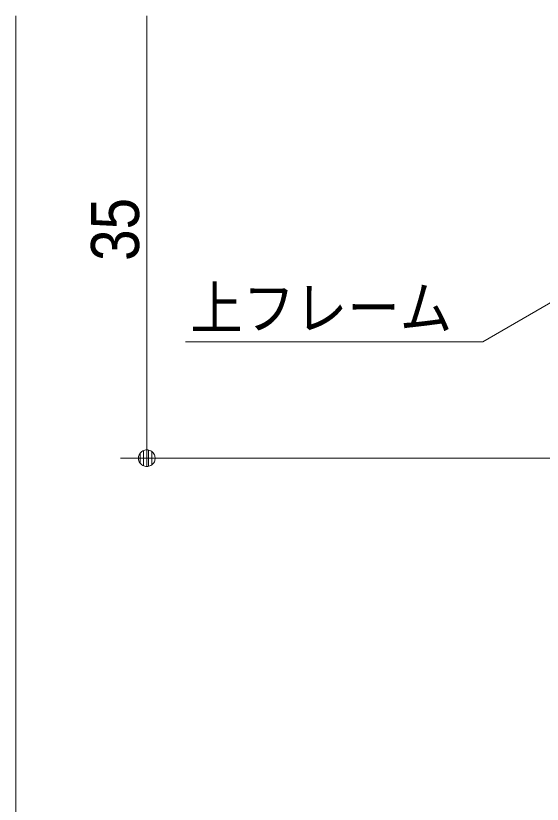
# Model space of a CAD drawing. Units: millimetres, scale not verified. Extents: x -6062 to 6062, y -3045 to 3045.
# Drawn here: x 342 to 744, y -74 to 528 of the extents above; entities that cross this region are included whole.
import ezdxf
from ezdxf.enums import TextEntityAlignment as Align

# ---------------------------------------------------------------- set-up
doc = ezdxf.new("R2010")
doc.units = ezdxf.units.MM
doc.header["$LTSCALE"] = 20
for name, color, linetype, lineweight in [('0-0_2寸法-3', 7, 'Continuous', 9), ('0-3_2寸法-1', 7, 'Continuous', 9), ('0-4_0', 7, 'Continuous', 9)]:
    doc.layers.add(name, color=color, linetype=linetype, lineweight=lineweight)
doc.styles.add('ＭＳ ゴシック', font='')
doc.styles.add('ＭＳ Ｐゴシック', font='')
doc.styles.get('ＭＳ ゴシック').set_extended_font_data('MS Gothic')
doc.styles.get('ＭＳ Ｐゴシック').set_extended_font_data('MS PGothic')

# ---------------------------------------------------------------- blocks, each defined once
blk = doc.blocks.new('_Dot')
at = {"layer": '0-4_0'}
for p, q in [((-10, 0), (-20, 0)), ((9.78, 2), (-9.78, 2)), ((7.99, 6), (-7.99, 6)), ((9.16, -3.98), (-9.16, -3.98)), ((6, -7.98), (-6, -7.98))]:
    blk.add_line(p, q, dxfattribs=at)
for points in [[(10, 0), (9.92, 1.25), (9.69, 2.49), (9.3, 3.68), (8.76, 4.82), (8.09, 5.88), (7.29, 6.85), (6.37, 7.71), (5.36, 8.44), (4.26, 9.05), (3.09, 9.51), (1.87, 9.82), (0.63, 9.98), (-0.63, 9.98), (-1.87, 9.82), (-3.09, 9.51), (-4.26, 9.05), (-5.36, 8.44), (-6.37, 7.71), (-7.29, 6.85), (-8.09, 5.88), (-8.76, 4.82), (-9.3, 3.68), (-9.69, 2.49), (-9.92, 1.25), (-10, 0), (0, 0)], [(-10, 0), (-9.92, -1.25), (-9.69, -2.49), (-9.3, -3.68), (-8.76, -4.82), (-8.09, -5.88), (-7.29, -6.85), (-6.37, -7.71), (-5.36, -8.44), (-4.26, -9.05), (-3.09, -9.51), (-1.87, -9.82), (-0.63, -9.98), (0.63, -9.98), (1.87, -9.82), (3.09, -9.51), (4.26, -9.05), (5.36, -8.44), (6.37, -7.71), (7.29, -6.85), (8.09, -5.88), (8.76, -4.82), (9.3, -3.68), (9.69, -2.49), (9.92, -1.25), (10, 0), (0, 0)]]:
    blk.add_lwpolyline(points, close=True, dxfattribs=at)

msp = doc.modelspace()

# ---------------------------------------------------------------- linework, layer by layer
at = {"layer": '0-0_2寸法-3'}
msp.add_lwpolyline([(808.68, 342.43), (698.68, 278.92), (471.8, 278.92)], dxfattribs=at)
at = {"layer": '0-3_2寸法-1'}
for p, q in [((342.31, 527.53), (342.31, -1857.29)), ((442.31, 202.96), (442.31, 527.53)), ((778.68, 190.25), (422.31, 190.25))]:
    msp.add_line(p, q, dxfattribs=at)

# ---------------------------------------------------------------- block references
at = {"layer": '0-3_2寸法-1', "xscale": 0.6356201, "yscale": 0.6356201, "rotation": 270}
msp.add_blockref('_Dot', (442.31, 190.25), dxfattribs=at)

# ---------------------------------------------------------------- texts
at = {"layer": '0-0_2寸法-3', "style": 'ＭＳ ゴシック', "width": 0.9}
msp.add_text('上フレーム', height=32.55, dxfattribs=at).set_placement((475.46, 278.81), align=Align.BOTTOM_LEFT)
at = {"layer": '0-3_2寸法-1', "style": 'ＭＳ Ｐゴシック', "width": 0.9}
msp.add_text('35', height=36.66, rotation=90, dxfattribs=at).set_placement((447.37, 340.65), align=Align.BOTTOM_LEFT)

doc.saveas('drawing.dxf')
